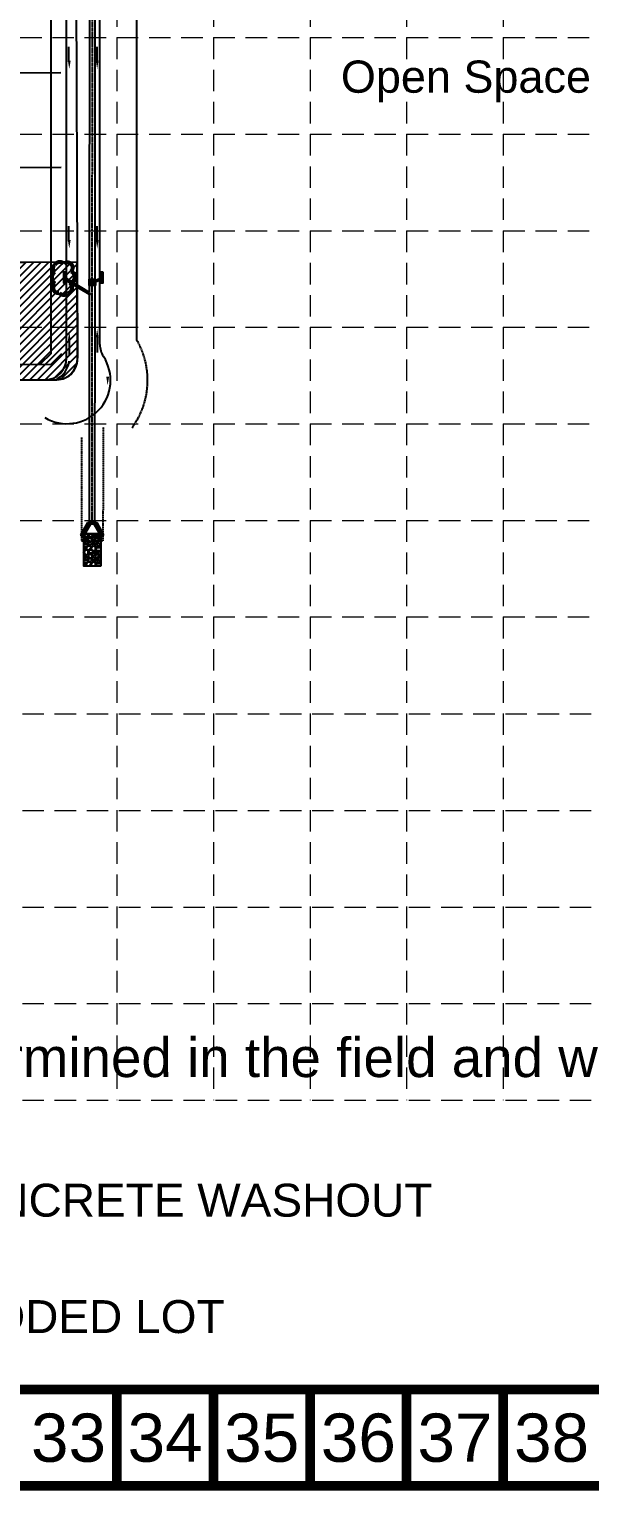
# Model space of a CAD drawing. Header units: inches. Extents: x 2468851 to 2474620, y 7110473 to 7114082.
# Drawn here: x 2471834 to 2472356, y 7110473 to 7111835 of the extents above; entities that cross this region are included whole.
import ezdxf
from ezdxf.enums import TextEntityAlignment as Align

# ---------------------------------------------------------------- set-up
doc = ezdxf.new("R2010")
doc.units = ezdxf.units.IN
doc.header["$MEASUREMENT"] = 0
for name, pattern in [('CENTER2', [1.125, 0.75, -0.125, 0.125, -0.125]), ('DASHED', [1.1, 0.9, -0.2]), ('HIDDEN', [0.375, 0.25, -0.125])]:
    doc.linetypes.add(name, pattern=pattern)
for name, color, linetype in [('BASE', 7, 'Continuous'), ('FLOW', 250, 'Continuous'), ('fut-bl', 157, 'DASHED'), ('fut-lotno', 157, 'Continuous'), ('FUTURE', 250, 'Continuous'), ('GRID', 254, 'HIDDEN'), ('inlets', 7, 'Continuous'), ('LEGEND', 7, 'Continuous'), ('PVMT', 250, 'Continuous'), ('SODDED LOT', 2, 'Continuous'), ('SROW', 250, 'Continuous'), ('STM', 1, 'Continuous'), ('stm-cl', 13, 'CENTER2'), ('stm-pipe', 5, 'Continuous')]:
    doc.layers.add(name, color=color, linetype=linetype)
doc.styles.get("Standard").update_dxf_attribs({"font": 'ARIAL.TTF'})
pattern_1 = [(45, (-0.00153, -6), (-0.176776695297, 0.176776695297), [])]
pattern_2 = [(89.9853, (2472569.501, 7110994.561), (-14.99615, 15.00385), [1.5, -2.25, 0.75, -2.25, 0.75, -7.5]), (89.9853, (2472568.003, 7111002.062), (-14.99615, 15.00385), [0.75, -14.25]), (89.9853, (2472567.252, 7110997.562), (-14.99615, 15.00385), [0.75, -1.5, 0.75, -12]), (89.9853, (2472566.504, 7111005.062), (-14.99615, 15.00385), [1.5, -13.5]), (89.9853, (2472565.755, 7111006.562), (-14.99615, 15.00385), [0.75, -14.25]), (89.9853, (2472564.253, 7111002.063), (-14.99615, 15.00385), [1.5, -13.5]), (89.9853, (2472563.501, 7110994.563), (-14.99615, 15.00385), [0.75, -1.5, 0.75, -3.75, 2.25, -6]), (89.9853, (2472562.004, 7111005.063), (-14.99615, 15.00385), [1.5, -13.5]), (89.9853, (2472561.252, 7110996.064), (-14.99615, 15.00385), [1.5, -0.75, 0.75, -6, 0.75, -5.25]), (89.9853, (2472560.502, 7110995.314), (-14.99615, 15.00385), [0.75, -14.25]), (89.9853, (2472559.753, 7111000.564), (-14.99615, 15.00385), [0.75, -0.75, 0.75, -12.75]), (89.9853, (2472559.002, 7110998.314), (-14.99615, 15.00385), [0.75, -14.25]), (89.9853, (2472558.255, 7111008.064), (-14.99615, 15.00385), [0.75, -14.25]), (89.9853, (2472557.503, 7111001.315), (-14.99615, 15.00385), [0.75, -6, 0.75, -7.5]), (89.9853, (2472556.753, 7111001.315), (-14.99615, 15.00385), [1.5, -13.5]), (89.9853, (2472556.004, 7111004.315), (-14.99615, 15.00385), [1.5, -13.5]), (89.9853, (2472555.252, 7110995.315), (-14.99615, 15.00385), [0.75, -9, 1.5, -3.75]), (179.9853, (2472562.751, 7110994.563), (-15.00385, -14.99615), [3, -3, 1.5, -7.5]), (179.9853, (2472562.752, 7110995.313), (-15.00385, -14.99615), [0.75, -5.25, 1.5, -7.5]), (179.9853, (2472566.502, 7110996.062), (-15.00385, -14.99615), [2.25, -12.75]), (179.9853, (2472566.502, 7110996.812), (-15.00385, -14.99615), [1.5, -13.5]), (179.9853, (2472568.752, 7110997.562), (-15.00385, -14.99615), [0.75, -9, 0.75, -0.75, 1.5, -2.25]), (179.9853, (2472568.753, 7110999.062), (-15.00385, -14.99615), [0.75, -5.25, 0.75, -8.25]), (179.9853, (2472562.753, 7110999.813), (-15.00385, -14.99615), [1.5, -2.25, 0.75, -0.75, 1.5, -8.25]), (179.9853, (2472565.753, 7111000.562), (-15.00385, -14.99615), [1.5, -8.25, 0.75, -4.5]), (179.9853, (2472568.753, 7111001.312), (-15.00385, -14.99615), [0.75, -0.75, 1.5, -12]), (179.9853, (2472559.004, 7111002.814), (-15.00385, -14.99615), [0.75, -14.25]), (179.9853, (2472559.004, 7111003.564), (-15.00385, -14.99615), [1.5, -1.5, 0.75, -0.75, 1.5, -9]), (179.9853, (2472565.754, 7111004.312), (-15.00385, -14.99615), [0.75, -0.75, 0.75, -1.5, 0.75, -10.5]), (179.9853, (2472560.505, 7111006.564), (-15.00385, -14.99615), [3, -12]), (179.9853, (2472562.005, 7111007.313), (-15.00385, -14.99615), [3, -2.25, 1.5, -8.25]), (179.9853, (2472568.005, 7111008.062), (-15.00385, -14.99615), [0.75, -2.25, 1.5, -10.5]), (179.9853, (2472566.505, 7111008.812), (-15.00385, -14.99615), [2.25, -12.75]), (134.9853, (2472569.503, 7111000.561), (-15, 0.00385), [1.06065, -20.15255]), (134.9853, (2472568.755, 7111008.812), (-15, 0.00385), [1.06065, -18.03125, 1.06065, -1.06065]), (134.9853, (2472568.003, 7110999.062), (-15, 0.00385), [1.06065, -8.4852, 1.06065, -10.6067]), (134.9853, (2472568.004, 7111002.812), (-15, 0.00385), [1.06065, -16.9706, 1.06065, -2.1213]), (134.9853, (2472568.004, 7111003.562), (-15, 0.00385), [2.1213, -8.4852, 2.1213, -8.4854]), (134.9853, (2472566.503, 7110999.812), (-15, 0.00385), [1.0605, -9.546, 1.0605, -1.0605, 1.0605, -7.4252]), (134.9853, (2472565.755, 7111007.312), (-15, 0.00385), [1.06065, -1.06065, 1.06065, -18.03125]), (134.9853, (2472565.002, 7110996.813), (-15, 0.00385), [1.06065, -12.7278, 1.06065, -6.3641]), (134.9853, (2472563.505, 7111008.813), (-15, 0.00385), [1.0605, -1.0605, 1.0605, -4.2426, 1.0605, -12.7286]), (134.9853, (2472561.253, 7110999.814), (-15, 0.00385), [1.06065, -20.15255]), (134.9853, (2472560.502, 7110996.064), (-15, 0.00385), [2.12131, -19.0919]), (134.9853, (2472559.001, 7110994.564), (-15, 0.00385), [1.06065, -1.06065, 1.06065, -18.03125]), (134.9853, (2472556.754, 7111002.815), (-15, 0.00385), [1.06065, -20.15255]), (134.9853, (2472555.255, 7111007.315), (-15, 0.00385), [1.06065, -20.15255]), (224.9853, (2472568.003, 7111001.312), (-15, 0.00385), [1.06065, -20.15255]), (224.9853, (2472568.003, 7111002.062), (-15, 0.00385), [1.06065, -20.15255]), (224.9853, (2472567.252, 7110997.562), (-15, 0.00385), [1.06065, -4.2426, 2.1213, -13.78865]), (224.9853, (2472567.251, 7110994.562), (-15, 0.00385), [1.06065, -20.15255]), (224.9853, (2472565.004, 7111004.313), (-15, 0.00385), [1.06065, -8.48528, 1.06065, -10.60662]), (224.9853, (2472565.004, 7111005.063), (-15, 0.00385), [1.0605, -6.3645, 1.0605, -6.363, 1.0605, -5.3042]), (224.9853, (2472564.252, 7110996.063), (-15, 0.00385), [1.06065, -20.15255]), (224.9853, (2472563.505, 7111008.063), (-15, 0.00385), [2.121, -5.30325, 1.0605, -1.0605, 1.0605, -10.60745]), (224.9853, (2472561.252, 7110998.314), (-15, 0.00385), [1.06065, -20.15255]), (224.9853, (2472561.254, 7111004.314), (-15, 0.00385), [2.12132, -19.0919]), (224.9853, (2472561.254, 7111005.064), (-15, 0.00385), [1.06065, -20.15255]), (224.9853, (2472559.753, 7111000.564), (-15, 0.00385), [1.06065, -20.15255]), (224.9853, (2472557.502, 7110996.065), (-15, 0.00385), [1.06065, -20.15255]), (224.9853, (2472557.505, 7111008.065), (-15, 0.00385), [1.06065, -20.15255]), (116.5503, (2472569.502, 7110996.0615), (0.003854, 15), [1.677, -31.86402]), (116.5503, (2472568.0015, 7110994.562), (0.003854, 15), [1.677, -31.86402]), (116.5503, (2472567.2515, 7110994.562), (0.003854, 15), [1.677, -31.86402]), (116.5503, (2472567.2524, 7110998.312), (0.003854, 15), [1.677, -31.86402]), (116.5503, (2472564.252, 7110997.563), (0.003854, 15), [1.677, -31.86402]), (116.5503, (2472563.502, 7110997.563), (0.003854, 15), [1.677, -31.86402]), (116.5503, (2472560.503, 7111000.564), (0.003854, 15), [1.677, -31.86402]), (116.5503, (2472559.753, 7111001.314), (0.003854, 15), [1.677, -31.86402]), (116.5503, (2472558.2517, 7110995.3143), (0.003854, 15), [1.677, -31.86402]), (116.5503, (2472558.253, 7110999.8143), (0.003854, 15), [1.677, -31.86402]), (153.4202, (2472569.505, 7111007.3115), (-15, 0.003854), [1.677, -31.86402]), (153.4202, (2472567.254, 7111003.562), (-15, 0.003854), [1.677, -31.86402]), (153.4202, (2472565.753, 7111001.3124), (-15, 0.003854), [1.677, -31.86402]), (153.4202, (2472563.504, 7111003.563), (-15, 0.003854), [1.677, -31.86402]), (153.4202, (2472563.504, 7111004.313), (-15, 0.003854), [1.677, -31.86402]), (153.4202, (2472561.2526, 7110999.0636), (-15, 0.003854), [1.677, -31.86402]), (153.4202, (2472560.502, 7110997.564), (-15, 0.003854), [1.677, -31.86402]), (153.4202, (2472557.504, 7111003.5645), (-15, 0.003854), [1.677, -31.86402]), (153.4202, (2472556.002, 7110997.565), (-15, 0.003854), [1.677, -31.86402]), (206.5503, (2472560.5017, 7110995.314), (-15, 0.003854), [1.677, -31.86402]), (206.5503, (2472560.504, 7111004.314), (-15, 0.003854), [1.677, -31.86402]), (206.5503, (2472559.7515, 7110994.564), (-15, 0.003854), [1.677, -31.86402]), (206.5503, (2472557.5045, 7111006.5645), (-15, 0.003854), [1.677, -31.86402]), (206.5503, (2472556.752, 7110996.815), (-15, 0.003854), [1.677, -31.86402]), (206.5503, (2472556.003, 7110999.815), (-15, 0.003854), [1.677, -31.86402]), (243.4202, (2472569.503, 7111000.5615), (-0.003854, -15), [1.677, -31.86402]), (243.4202, (2472568.002, 7110997.562), (-0.003854, -15), [1.677, -31.86402]), (243.4202, (2472567.255, 7111008.062), (-0.003854, -15), [1.677, -31.86402]), (243.4202, (2472565.7545, 7111006.5624), (-0.003854, -15), [1.677, -31.86402]), (243.4202, (2472564.253, 7111000.563), (-0.003854, -15), [1.677, -31.86402]), (243.4202, (2472563.502, 7110996.813), (-0.003854, -15), [1.677, -31.86402]), (243.4202, (2472563.503, 7111001.313), (-0.003854, -15), [1.677, -31.86402]), (243.4202, (2472562.0026, 7110999.0634), (-0.003854, -15), [1.677, -31.86402]), (243.4202, (2472558.2526, 7110999.0643), (-0.003854, -15), [1.677, -31.86402]), (243.4202, (2472555.2515, 7110994.565), (-0.003854, -15), [1.677, -31.86402]), (243.4202, (2472555.254, 7111003.565), (-0.003854, -15), [1.677, -31.86402]), (243.4202, (2472555.254, 7111005.065), (-0.003854, -15), [1.677, -31.86402])]

# ---------------------------------------------------------------- blocks, each defined once
blk = doc.blocks.new('1DB')
at = {"layer": 'FLOW'}
for p, q in [((6.2, 13), (20.1, 13)), ((6.2, -13.5), (20.1, -13.5))]:
    blk.add_line(p, q, dxfattribs=at)
for points in [[(7.3, 11.7), (7.3, 14.3), (-0.6, 13)], [(7.3, -14.3), (7.3, -11.7), (-0.6, -13)]]:
    blk.add_solid(points, dxfattribs=at)
blk = doc.blocks.new('*X6')
at = {"color": 0}
for p, q in [((10, 0.1), (10.9, 1)), ((10, 0.24), (10.76, 1)), ((10, 0.38), (10.62, 1)), ((10, 0.52), (10.48, 1)), ((10, 0.67), (10.33, 1)), ((10, 0.81), (10.19, 1)), ((10, 0.95), (10.05, 1)), ((10.89, 0), (10, 0.89)), ((10.75, 0), (10, 0.75)), ((10.61, 0), (10, 0.61)), ((10.47, 0), (10, 0.47)), ((10.32, 0), (10, 0.32)), ((10.18, 0), (10, 0.18)), ((10.04, 0), (10, 0.04)), ((11, 0.03), (10.03, 1)), ((10.04, 0), (11, 0.96)), ((11, 0.17), (10.17, 1)), ((10.18, 0), (11, 0.82)), ((11, 0.31), (10.31, 1)), ((10.32, 0), (11, 0.68)), ((11, 0.46), (10.46, 1)), ((10.47, 0), (11, 0.53)), ((11, 0.6), (10.6, 1)), ((10.61, 0), (11, 0.39)), ((11, 0.74), (10.74, 1)), ((10.75, 0), (11, 0.25)), ((11, 0.88), (10.88, 1)), ((10.89, 0), (11, 0.11))]:
    blk.add_line(p, q, dxfattribs=at)
blk = doc.blocks.new('pt12')
for p, q in [((-0.5, -0.5), (-0.5, 0.5)), ((-0.5, 0.5), (0.5, 0.5)), ((0.5, 0.5), (0.5, -0.5)), ((0.5, -0.5), (-0.5, -0.5))]:
    blk.add_line(p, q)
blk.add_point((0, 0))
blk.add_blockref('*X6', (-10.5, -0.5))

msp = doc.modelspace()

# ---------------------------------------------------------------- hatches: boundary and pattern name
at = {"layer": 'inlets', "ltscale": 0.5}
h = msp.add_hatch(dxfattribs=at)
h.set_pattern_fill('ANSI31', color=5, scale=2, style=0)
h.set_pattern_definition(pattern_1)
h.paths.add_polyline_path([(2471868.4, 7111608.5), (2471865.4, 7111608.5), (2471865.4, 7111598.5), (2471868.4, 7111598.5)])
h = msp.add_hatch(dxfattribs=at)
h.set_pattern_fill('ANSI31', color=5, scale=2, style=0)
h.set_pattern_definition(pattern_1)
h.paths.add_polyline_path([(2471902.4, 7111608.5), (2471899.4, 7111608.5), (2471899.4, 7111598.5), (2471902.4, 7111598.5)])
at = {"layer": 'SODDED LOT', "linetype": 'Continuous'}
h = msp.add_hatch(dxfattribs=at)
h.set_pattern_fill('ANSI31', color=256, scale=40, style=0)
h.paths.add_polyline_path([(2472093.3, 7112787.7), (2472221.6, 7112787.6), (2472221.1, 7112667.4), (2472093.2, 7112666.7), (2472093.2, 7112679.1), (2472093.2, 7112787.7)])
h.paths.add_polyline_path([(2471960.5, 7112505.4), (2471959.7, 7112628.2), (2472033.7, 7112628.2), (2472034.4, 7112505.2), (2471960.5, 7112505.3)])
h.paths.add_polyline_path([(2472943.9, 7112483.2), (2472828.6, 7112440.6), (2472835.7, 7112422.6), (2472839.7, 7112413.5), (2472848, 7112395.6), (2472853, 7112385.9), (2472858.5, 7112375.6), (2472870.5, 7112355.8), (2472902, 7112375.7), (2472974.1, 7112421.8), (2472963.7, 7112439.4), (2472954.7, 7112457.2), (2472946.7, 7112476.1), (2472944.1, 7112483.1)])
h.paths.add_polyline_path([(2473207.1, 7112415.6), (2473209.5, 7112419.3), (2473291.2, 7112550.2), (2473277.1, 7112559.7), (2473268.7, 7112565.8), (2473246, 7112583.4), (2473233.4, 7112592.2), (2473227.8, 7112595.8), (2473221.5, 7112599.4), (2473212.3, 7112604.8), (2473198.4, 7112611.8), (2473179.6, 7112620.1), (2473161, 7112626.5), (2473143.6, 7112631.4), (2473124.7, 7112635.3), (2473119.2, 7112635.2), (2473114.5, 7112633.7), (2473110.4, 7112630.8), (2473107.9, 7112626.3), (2473106.6, 7112621.6), (2473105.4, 7112606.6), (2473105.5, 7112593.2), (2473106.9, 7112578.9), (2473109.8, 7112566), (2473113.8, 7112552.9), (2473118.8, 7112540.9), (2473119.6, 7112539.3), (2473125.5, 7112528.4), (2473132.5, 7112517.6), (2473154.5, 7112487.4), (2473189.1, 7112440.1), (2473207, 7112415.6)])
h.paths.add_polyline_path([(2472149.9, 7113580.6), (2472139.1, 7113587.3), (2472148.3, 7113599.5), (2472130, 7113617.4), (2472301, 7113620.9), (2472421, 7113670.5), (2472435.9, 7113657.7), (2472418.5, 7113656.7), (2472386.3, 7113644.4), (2472349.6, 7113630.6), (2472301, 7113613.8), (2472253.5, 7113608.2), (2472206, 7113607.7), (2472182, 7113606.7), (2472168.8, 7113602.6), (2472156, 7113590.3)])
h.paths.add_polyline_path([(2472770.9, 7113693.3), (2472783.8, 7113696.4), (2473029.2, 7113695.4), (2473046.2, 7113689.7), (2473045.7, 7113705.7), (2472771.5, 7113707.2)])
h.paths.add_polyline_path([(2473645.4, 7113690.7), (2473645, 7113704.6), (2473380.1, 7113706.2), (2473375.6, 7113692.3), (2473381.7, 7113694.8), (2473634.3, 7113693.9)])
h.paths.add_polyline_path([(2473661.8, 7113026.9), (2473687.5, 7113025.6), (2473728.5, 7113019.3), (2473771.1, 7113012.6), (2473800.8, 7113000.6), (2473816.1, 7112992), (2473817.6, 7112992.3), (2473826.6, 7112959), (2473778.3, 7112869.4), (2473754.2, 7112818.3), (2473704.9, 7112707.3), (2473675.9, 7112628.5), (2473649.4, 7112551.6), (2473609.4, 7112401.1), (2473622, 7112397.2), (2473660.2, 7112541.4), (2473687, 7112623.6), (2473721, 7112714), (2473756.5, 7112795.8), (2473776.2, 7112842.1), (2473803.7, 7112892.8), (2473821.3, 7112931.8), (2473838.2, 7112953.9), (2473843.8, 7112970.4), (2473841.6, 7112985), (2473834.4, 7112995.8), (2473821.8, 7113003.5), (2473803.5, 7113011.6), (2473780.8, 7113020.1), (2473754.2, 7113027.8), (2473717.9, 7113032.7), (2473683.7, 7113037.8), (2473675.2, 7113037.5), (2473668.5, 7113034.7), (2473663, 7113029)])
h.paths.add_polyline_path([(2473971.5, 7113199.8), (2473953.3, 7113211.9), (2473941.2, 7113192.1), (2473861.1, 7113065.6), (2473810.5, 7113087.5), (2473761.2, 7113101.5), (2473721, 7113107), (2473697.2, 7113110.4), (2473674.1, 7113113.7), (2473679.5, 7113105.3), (2473686.7, 7113099.9), (2473703.5, 7113097.6), (2473742.5, 7113092.2), (2473787.4, 7113083.2), (2473826.4, 7113070), (2473851, 7113058.6), (2473862.4, 7113053.2), (2473874.4, 7113053.5), (2473885.8, 7113058.3), (2473896, 7113069.7), (2473937.9, 7113137.7), (2473969.9, 7113198.6)])
h.paths.add_polyline_path([(2474189.4, 7113705.6), (2474212.7, 7113695.3), (2474173.1, 7113585.5), (2474125.5, 7113471.6), (2474078.4, 7113374), (2473995.2, 7113231.4), (2473980.7, 7113211.8), (2473961.7, 7113224.1), (2474019.2, 7113316.2), (2474060, 7113393.3), (2474123.1, 7113525), (2474155.5, 7113608.2)])
h.paths.add_polyline_path([(2472613.3, 7113048.1), (2472742.6, 7113047.9), (2472742.9, 7112984.1), (2472740.2, 7112975), (2472732.2, 7112966.8), (2472722.7, 7112964.6), (2472628.3, 7112964.8), (2472620.3, 7112967.7), (2472615.7, 7112974.1), (2472614.1, 7112982.3), (2472613.3, 7112995.2)])
h.paths.add_polyline_path([(2472069.9, 7112331.6), (2472070.3, 7112318.1), (2472070.6, 7112197.1), (2471996.7, 7112197.2), (2471995.8, 7112331.7), (2472070.2, 7112331.6)])
h.paths.add_polyline_path([(2472440.2, 7112197.1), (2472440.4, 7112331.7), (2472514.3, 7112331.7), (2472514.1, 7112311.4), (2472514.1, 7112197.1), (2472440.4, 7112197.1)])
h.paths.add_polyline_path([(2471733.8, 7111882.3), (2471733.8, 7111970.4), (2471868.6, 7111970.9), (2471868.3, 7111882.5), (2471840.6, 7111882.4), (2471733.9, 7111882)])
edge = h.paths.add_edge_path()
edge.add_line((2471343.5, 7111971), (2471344.1, 7111826.6))
edge.add_line((2471344.1, 7111826.6), (2471538.5, 7111827.3))
edge.add_arc((2471538.4, 7111847.3), 20, 270.2036, 360.1993)
edge.add_line((2471558.4, 7111847.3), (2471558.4, 7111971.6))
edge.add_line((2471558.4, 7111971.6), (2471343.5, 7111970.9))
edge.add_line((2471343.5, 7111970.9), (2471343.5, 7111971))
h.paths.add_polyline_path([(2471436.5, 7111651.3), (2471435.9, 7111795.9), (2471345.6, 7111795.6), (2471346, 7111779), (2471346.3, 7111651.2), (2471436.4, 7111651.4)])
edge = h.paths.add_edge_path()
edge.add_line((2470893.9, 7111969.8), (2470893.5, 7112114))
edge.add_line((2470893.5, 7112114), (2470801.6, 7112113.7))
edge.add_arc((2470801.7, 7112093.7), 20, 90.1777, 179.3767)
edge.add_line((2470781.7, 7112094), (2470781.6, 7112090.9))
edge.add_line((2470781.6, 7112090.9), (2470782.1, 7111968.8))
edge.add_line((2470782.1, 7111968.8), (2470894, 7111969.6))
edge.add_line((2470894, 7111969.6), (2470893.9, 7111969.8))
h.paths.add_polyline_path([(2470750.3, 7112143.4), (2470731.6, 7112143.5), (2470623.9, 7112143.1), (2470623.3, 7112319.6), (2470749.9, 7112320.1), (2470750.4, 7112143.4)])
h.paths.add_polyline_path([(2470605.1, 7111911.5), (2470605.1, 7111834.6), (2470462.4, 7111834.1), (2470462.1, 7111911), (2470480.8, 7111911.1), (2470605.1, 7111911.5)])
at = {"layer": 'SODDED LOT'}
h = msp.add_hatch(dxfattribs=at)
h.set_pattern_fill('ANSI31', color=256, scale=40, style=0)
edge = h.paths.add_edge_path()
edge.add_line((2471878.1, 7111617.8), (2471733.9, 7111617))
edge.add_line((2471733.9, 7111617), (2471734.2, 7111508.1))
edge.add_line((2471734.2, 7111508.1), (2471859.3, 7111508.3))
edge.add_arc((2471859.3, 7111527.8), 19.4, 270.1281, 365.8334)
edge.add_line((2471878.6, 7111529.8), (2471878.4, 7111615.8))
edge.add_line((2471878.4, 7111615.8), (2471878.1, 7111617.8))
h.paths.add_polyline_path([(2471515.9, 7111475.9), (2471516.1, 7111331.7), (2471426.7, 7111331.7), (2471425.6, 7111475.6)])
h.paths.add_polyline_path([(2471163.9, 7111825.5), (2471163.1, 7111970.3), (2471074.8, 7111968.3), (2471074.4, 7111826.4)])
h.paths.add_polyline_path([(2470983.7, 7111825.1), (2470983.2, 7111969.9), (2470894.2, 7111969), (2470894.6, 7111825.6)])
h.paths.add_polyline_path([(2470462.5, 7111834), (2470614.2, 7111834.6), (2470616.2, 7111789.7), (2470750.7, 7111790.7), (2470751, 7111702.4), (2470616.8, 7111702.4), (2470615.8, 7111759), (2470605.8, 7111757.4), (2470463.5, 7111758.7)])
h.paths.add_polyline_path([(2470113.1, 7111496), (2470073, 7111368.3), (2470108.6, 7111357.8), (2470153.2, 7111347.7), (2470207.8, 7111335.4), (2470236.9, 7111331.2), (2470298.1, 7111325), (2470314.5, 7111323.9), (2470322.8, 7111457.6), (2470251.1, 7111464.5), (2470181.8, 7111477.8)])
h.paths.add_polyline_path([(2469651.5, 7111700.9), (2469516.6, 7111699.3), (2469517.5, 7111609.5), (2469562.5, 7111591.3), (2469580, 7111585.3), (2469605.8, 7111578.2), (2469620.6, 7111574.8), (2469632.5, 7111573.4), (2469636.9, 7111573.9), (2469641.5, 7111575.4), (2469645.4, 7111578.1), (2469648.4, 7111581.6), (2469651.1, 7111586.7), (2469652.4, 7111591.7), (2469652.2, 7111601.1)])
edge = h.paths.add_edge_path()
edge.add_line((2470431.9, 7111667), (2470417.4, 7111666.9))
edge.add_line((2470417.4, 7111666.9), (2470297.6, 7111666.5))
edge.add_line((2470297.6, 7111666.5), (2470297.9, 7111491.2))
edge.add_line((2470297.9, 7111491.2), (2470338, 7111488.4))
edge.add_line((2470338, 7111488.4), (2470383.5, 7111487.7))
edge.add_line((2470383.5, 7111487.7), (2470414.2, 7111488.8))
edge.add_arc((2470413.5, 7111507.9), 19.1, 272.1037, 359.9465)
edge.add_line((2470432.5, 7111507.9), (2470431.9, 7111665.8))
edge.add_line((2470431.9, 7111665.8), (2470431.9, 7111667))
h.paths.add_polyline_path([(2470001.1, 7111707.2), (2470149.5, 7111666.2), (2470148.8, 7111841.6), (2470001.3, 7111840.9)])
edge = h.paths.add_edge_path()
edge.add_line((2469778.4, 7111705.6), (2469682.4, 7111705.5))
edge.add_line((2469682.4, 7111705.5), (2469683.6, 7111588.7))
edge.add_arc((2469701.8, 7111588.9), 18.1, 180.6134, 277.0441)
edge.add_line((2469704, 7111570.9), (2469779.7, 7111571.4))
edge.add_line((2469779.7, 7111571.4), (2469779.6, 7111586.3))
edge.add_line((2469779.6, 7111586.3), (2469778.4, 7111705.6))
h.paths.add_polyline_path([(2470015.7, 7112006.2), (2470016, 7111872), (2470095.3, 7111872.7), (2470094.6, 7112006.9), (2470099.3, 7112006.9), (2470098.9, 7112141.1), (2470021.4, 7112140.9), (2470020.7, 7112007.2)])
h.paths.add_polyline_path([(2469776.6, 7112005.6), (2469856, 7112005.8), (2469856.5, 7111871.8), (2469777.1, 7111871.3), (2469777.1, 7111886)])
edge = h.paths.add_edge_path()
edge.add_line((2469786.5, 7112005.9), (2469785.7, 7112140))
edge.add_line((2469785.7, 7112140), (2469713.3, 7112139.9))
edge.add_arc((2469713.4, 7112119.6), 20.3, 90.093, 165.6857)
edge.add_arc((2470143.7, 7112009.8), 464.4, 165.6857, 180.536)
edge.add_line((2469679.3, 7112005.5), (2469786, 7112005.9))
edge.add_line((2469786, 7112005.9), (2469786.5, 7112005.9))
h.paths.add_polyline_path([(2469649.6, 7111848.8), (2469635.2, 7111848.8), (2469515.4, 7111847.4), (2469515.6, 7111823.3), (2469381.3, 7111821.8), (2469381.9, 7111748.2), (2469396.3, 7111748.2), (2469516.3, 7111749.4), (2469516.1, 7111773.6), (2469650.4, 7111775)])
h.paths.add_polyline_path([(2469651.2, 7112064.5), (2469634.6, 7112066.2), (2469517.7, 7112080.5), (2469516.6, 7112069.1), (2469514.7, 7112044.7), (2469514.3, 7111995.8), (2469514.8, 7111921.6), (2469649, 7111922.9), (2469648, 7111997.2), (2469648.4, 7112022.1), (2469649.2, 7112040.8)])
h.paths.add_polyline_path([(2469348.4, 7111996.1), (2469333.8, 7111995.9), (2469212, 7111994.7), (2469213.4, 7111846.9), (2469349.7, 7111848.1)])
edge = h.paths.add_edge_path()
edge.add_line((2469730.7, 7112440), (2469731.2, 7112305.6))
edge.add_line((2469731.2, 7112305.6), (2469808.2, 7112305.5))
edge.add_line((2469808.2, 7112305.5), (2470037.4, 7112306.6))
edge.add_line((2470037.4, 7112306.6), (2470037.8, 7112172.3))
edge.add_line((2470037.8, 7112172.3), (2469741.3, 7112171.2))
edge.add_arc((2469741.2, 7112203.4), 32.2, 246.0227, 270.2078, ccw=False)
edge.add_arc((2469697.3, 7112140), 45.9, 47.7551, 171.3864)
edge.add_line((2469651.9, 7112146.9), (2469532.8, 7112163.9))
edge.add_line((2469532.8, 7112163.9), (2469542.2, 7112198.5))
edge.add_line((2469542.2, 7112198.5), (2469562.2, 7112256))
edge.add_line((2469562.2, 7112256), (2469579.9, 7112304.7))
edge.add_line((2469579.9, 7112304.7), (2469573.9, 7112305.1))
edge.add_line((2469573.9, 7112305.1), (2469573.4, 7112439.5))
edge.add_line((2469573.4, 7112439.5), (2469730.7, 7112440))
h.paths.add_polyline_path([(2470018.7, 7112606.6), (2470019.1, 7112472.3), (2470094.7, 7112472.8), (2470094.3, 7112487), (2470094.1, 7112606.8)])
h.paths.add_polyline_path([(2469792.4, 7112605.8), (2469792.7, 7112471.2), (2469716.7, 7112471.3), (2469716.7, 7112486.2), (2469716.5, 7112605.8)])
h.paths.add_polyline_path([(2470020.1, 7112140.9), (2470020.5, 7112006.7), (2469864, 7112006.2), (2469863.4, 7112140.4)])
h.paths.add_polyline_path([(2471074.5, 7112290.2), (2471164.6, 7112290.5), (2471164, 7112435), (2471074.1, 7112434.7)])
edge = h.paths.add_edge_path()
edge.add_line((2471343.8, 7111971.4), (2471344.7, 7112114.9))
edge.add_line((2471344.7, 7112114.9), (2471539.9, 7112116.2))
edge.add_arc((2471540, 7112097.8), 18.4, 0.6652, 90.3626, ccw=False)
edge.add_line((2471558.3, 7112098), (2471558.4, 7111971.6))
edge.add_line((2471558.4, 7111971.6), (2471343.8, 7111971.4))
h.paths.add_polyline_path([(2471734, 7111796.9), (2471589.9, 7111797.2), (2471589.6, 7111707.8), (2471734, 7111707.3)])
h.paths.add_polyline_path([(2471256.5, 7111650.5), (2471346.6, 7111651.4), (2471345.6, 7111795.6), (2471256.1, 7111794.9)])
h.paths.add_polyline_path([(2470896.1, 7111649.7), (2470986.2, 7111650.2), (2470985.8, 7111794.1), (2470895.5, 7111793.8)])
h.paths.add_polyline_path([(2471075.9, 7111650), (2471166.4, 7111650.4), (2471166, 7111506.4), (2471076.3, 7111505.2)])
edge = h.paths.add_edge_path()
edge.add_line((2470616.6, 7111503.8), (2470614.6, 7111613.5))
edge.add_line((2470614.6, 7111613.5), (2470752, 7111614.5))
edge.add_line((2470752, 7111614.5), (2470752.5, 7111524.2))
edge.add_arc((2470733, 7111524.1), 19.5, -88.4919, 0.3567, ccw=False)
edge.add_line((2470733.5, 7111504.6), (2470623.7, 7111504.2))
edge.add_line((2470623.7, 7111504.2), (2470616.6, 7111503.8))
h.paths.add_polyline_path([(2470463.6, 7111603.2), (2470613, 7111603.4), (2470612.9, 7111756.9), (2470462.9, 7111757.4)])
h.paths.add_polyline_path([(2469852.6, 7111706.2), (2469854.1, 7111571.6), (2469927.9, 7111571.6), (2469926.6, 7111706)])
edge = h.paths.add_edge_path()
edge.add_line((2470297.3, 7111740.5), (2470297.3, 7111842))
edge.add_line((2470297.3, 7111842), (2470411.9, 7111842.4))
edge.add_arc((2470411.9, 7111823), 19.4, 2.0481, 90.236, ccw=False)
edge.add_line((2470431.4, 7111823.7), (2470431.8, 7111741))
edge.add_line((2470431.8, 7111741), (2470297.3, 7111740.5))
h.paths.add_polyline_path([(2470148.9, 7111841.3), (2470149.5, 7111666.1), (2470297.5, 7111666.6), (2470296.9, 7111841.9)])
h.paths.add_polyline_path([(2470001.1, 7111840.8), (2469926.2, 7111840.4), (2469926.8, 7111706.4), (2470001.5, 7111706.6)])
h.paths.add_polyline_path([(2469683.7, 7111706.2), (2469852.2, 7111706.2), (2469851.4, 7111840.1), (2469708.6, 7111840.1), (2469694.2, 7111838.7), (2469687, 7111833.8), (2469682.2, 7111824.5), (2469681.4, 7111811.1), (2469682.4, 7111706.1)])
h.paths.add_polyline_path([(2469381, 7112045.7), (2469514.3, 7112044.5), (2469517.5, 7112080.6), (2469651.2, 7112064.4), (2469658.5, 7112108.2), (2469658.5, 7112116.8), (2469656.5, 7112120), (2469653.2, 7112126.9), (2469652.8, 7112135.1), (2469650.4, 7112142.4), (2469650.4, 7112146.4), (2469533, 7112162.7), (2469523.6, 7112122.5), (2469389.5, 7112138.3), (2469384.7, 7112102.6), (2469381.4, 7112070.9)])
h.paths.add_polyline_path([(2470183.6, 7112307.1), (2470258.3, 7112308.1), (2470258, 7112441), (2470183, 7112441)])
h.paths.add_polyline_path([(2470033.7, 7112306.6), (2470108.6, 7112307.6), (2470107.6, 7112441.3), (2470033, 7112441)])
h.paths.add_polyline_path([(2469731.5, 7112305.7), (2469808.5, 7112305.9), (2469807.9, 7112440.4), (2469731.1, 7112440.1)])
h.paths.add_polyline_path([(2469437.2, 7112304.7), (2469573.7, 7112305.3), (2469572.9, 7112439.8), (2469497.1, 7112438.9), (2469488.7, 7112437.5), (2469481.6, 7112432.7), (2469477.4, 7112427), (2469474.2, 7112416)])
h.paths.add_polyline_path([(2470320.4, 7112607.5), (2470321.1, 7112473.2), (2470245.5, 7112472.9), (2470245.1, 7112607)])
h.paths.add_polyline_path([(2470177.8, 7112007.3), (2470416.4, 7112007.9), (2470430.9, 7112007.8), (2470430.5, 7112122.8), (2470430.5, 7112123.9), (2470430.3, 7112125.5), (2470430, 7112126.7), (2470429.9, 7112127.2), (2470429.6, 7112128.2), (2470429.5, 7112128.7), (2470429, 7112130.2), (2470428.3, 7112131.6), (2470427.4, 7112133), (2470426.6, 7112134.3), (2470425.6, 7112135.6), (2470424.5, 7112136.7), (2470423.4, 7112137.7), (2470422, 7112138.8), (2470420.8, 7112139.5), (2470419.2, 7112140.4), (2470417.8, 7112141), (2470416.4, 7112141.5), (2470415.1, 7112141.9), (2470413.1, 7112142.2), (2470411.7, 7112142.4), (2470177.2, 7112141.4)])
h.paths.add_polyline_path([(2470605.1, 7112373.6), (2470460.6, 7112373.3), (2470460.5, 7112450.6), (2470529.8, 7112450.1), (2470605, 7112450.5)])
at = {"layer": 'STM', "ltscale": 0.5}
h = msp.add_hatch(dxfattribs=at)
h.set_pattern_fill('AGGREGAT', scale=15, angle=89.9853, style=0)
h.set_pattern_definition(pattern_2)
h.paths.add_polyline_path([(2471900.5, 7111334.8), (2471900.5, 7111364.8), (2471884.2, 7111364.8), (2471884.1, 7111334.8)])
h = msp.add_hatch(dxfattribs=at)
h.set_pattern_fill('AGGREGAT', scale=15, angle=89.9853, style=0)
h.set_pattern_definition(pattern_2)
h.paths.add_polyline_path([(2471900.5, 7111334.8), (2471900.5, 7111364.8), (2471884.2, 7111364.8), (2471884.1, 7111334.8)])
at = {"layer": 'stm-pipe'}
h = msp.add_hatch(dxfattribs=at)
h.set_pattern_fill('ANSI31', color=5, style=0)
h.set_pattern_definition([(45, (0.00917, 36), (-0.0883883476483, 0.0883883476483), [])])
h.paths.add_polyline_path([(2471889.1, 7111374.1), (2471882.7, 7111363.1), (2471883.3, 7111362.7), (2471889.8, 7111374.1), (2471894.8, 7111374.1), (2471901.4, 7111362.7), (2471901.9, 7111363.1), (2471895.6, 7111374.1), (2471895.6, 7111375.1), (2471889.1, 7111375.1)])

# ---------------------------------------------------------------- linework, layer by layer
at = {"layer": 'BASE', "const_width": 9}
for points in [[(2468855.2, 7110477.2), (2474615.2, 7110477.2), (2474615.2, 7114077.2), (2468855.2, 7114077.2)], [(2468945.2, 7110567.2), (2474525.2, 7110567.2), (2474525.2, 7113987.2), (2468945.2, 7113987.2)]]:
    msp.add_lwpolyline(points, close=True, dxfattribs=at)
for points in [[(2471915.2, 7110477.2), (2471915.2, 7110567.2)], [(2472005.2, 7110477.2), (2472005.2, 7110567.2)], [(2472095.2, 7110477.2), (2472095.2, 7110567.2)], [(2472185.2, 7110477.2), (2472185.2, 7110567.2)], [(2472275.2, 7110477.2), (2472275.2, 7110567.2)]]:
    msp.add_lwpolyline(points, dxfattribs=at)
at = {"layer": 'FLOW'}
for p, q in [((2471896.9, 7111547.7), (2471896.9, 7111533.8)), ((2471870.9, 7111545), (2471870.9, 7111531.2))]:
    msp.add_line(p, q, dxfattribs=at)
msp.add_lwpolyline([(2471906.6, 7111503.1, 0, 2.66, 0), (2471906.7, 7111511.1, 0, 0, 0.106943), (2471902, 7111526.4, 0, 0, -1.146879)], format="xyseb", dxfattribs=at)
msp.add_arc((2471848.4, 7111528.2), 22.5, 309.0144, 353.4906, dxfattribs=at)
for points in [[(2471869.6, 7111545), (2471872.2, 7111545), (2471870.9, 7111552.9)], [(2471895.6, 7111547.7), (2471898.2, 7111547.7), (2471896.9, 7111555.6)], [(2471863.2, 7111509.6), (2471861.9, 7111511.9), (2471855.7, 7111507)]]:
    msp.add_solid(points, dxfattribs=at)
at = {"layer": 'fut-bl'}
msp.add_line((2471933.9, 7111545.2), (2471934, 7111982.2), dxfattribs=at)
msp.add_arc((2471868.9, 7111507.8), 75, 323.8653, 29.9118, dxfattribs=at)
at = {"layer": 'FUTURE'}
for p, q in [((2471875.5, 7112396.1), (2471878.5, 7111528.4)), ((2471863.1, 7111794.3), (2471734, 7111793.9)), ((2471863.4, 7111706.1), (2471733.9, 7111705.6)), ((2471863.7, 7111617.8), (2471733.7, 7111617.4)), ((2471734, 7111522.4), (2471854, 7111522.8)), ((2471854, 7111522.8), (2471863.9, 7111532.8)), ((2471734, 7111507.9), (2471858.5, 7111508.3))]:
    msp.add_line(p, q, dxfattribs=at)
msp.add_arc((2471858.5, 7111528.3), 20, 270.1954, 0.1954, dxfattribs=at)
at = {"layer": 'GRID', "color": 252, "linetype": 'HIDDEN', "lineweight": 0, "ltscale": 80}
for p, q in [((2471915.2, 7113987.2), (2471915.2, 7110836.8)), ((2472005.2, 7113987.2), (2472005.2, 7110836.8)), ((2472095.2, 7113987.2), (2472095.2, 7110836.8)), ((2472185.2, 7113987.2), (2472185.2, 7110836.8)), ((2472275.2, 7113987.2), (2472275.2, 7110836.8)), ((2468945.2, 7111827.2), (2474525.2, 7111827.2)), ((2468945.2, 7111737.2), (2474525.2, 7111737.2)), ((2468945.2, 7111647.2), (2474525.2, 7111647.2)), ((2468945.2, 7111557.2), (2474525.2, 7111557.2)), ((2468945.2, 7111467.2), (2474525.2, 7111467.2)), ((2468945.2, 7111377.2), (2474525.2, 7111377.2)), ((2468945.2, 7111287.2), (2474525.2, 7111287.2)), ((2468947.2, 7111196.8), (2474527.2, 7111196.8)), ((2468947.2, 7111106.8), (2474527.2, 7111106.8)), ((2468947.2, 7111016.8), (2474527.2, 7111016.8)), ((2468947.2, 7110926.8), (2474527.2, 7110926.8)), ((2468947.2, 7110836.8), (2474527.2, 7110836.8))]:
    msp.add_line(p, q, dxfattribs=at)
at = {"layer": 'inlets', "color": 5}
for points in [[(2471868.4, 7111608.5), (2471865.4, 7111608.5), (2471865.4, 7111598.5), (2471868.4, 7111598.5)], [(2471902.4, 7111608.5), (2471899.4, 7111608.5), (2471899.4, 7111598.5), (2471902.4, 7111598.5)]]:
    msp.add_lwpolyline(points, close=True, dxfattribs=at)
at = {"layer": 'LEGEND', "color": 5, "ltscale": 100, "const_width": 3.76}
msp.add_lwpolyline([(2471857.7, 7111597.8, 0.520567), (2471857.7, 7111597.8, 0.765195), (2471861.6, 7111589.1, 0.417879), (2471869.3, 7111588.8, 0.6649), (2471871.2, 7111598.4, 0.744833), (2471872.6, 7111609.3, 0.975642), (2471865.9, 7111616.4, 0.520567), (2471857.3, 7111615.1, 0.520567), (2471857.6, 7111608.8, 0.540264), (2471857.7, 7111597.8)], format="xyb", close=True, dxfattribs=at)
at = {"layer": 'PVMT'}
for p, q in [((2471868.4, 7111528.3), (2471868.5, 7112067.7)), ((2471899.4, 7111541.1), (2471899.5, 7111996.7))]:
    msp.add_line(p, q, dxfattribs=at)
for centre, radius, start, end in [((2471919.4, 7111541.1), 20, 179.9854, 213.3997), ((2471868.9, 7111507.8), 40.5, 239.1926, 33.3997), ((2471848.4, 7111528.3), 20, 270.1954, 359.9854)]:
    msp.add_arc(centre, radius, start, end, dxfattribs=at)
at = {"layer": 'SODDED LOT'}
msp.add_lwpolyline([(2471878.1, 7111617.8), (2471733.9, 7111617), (2471734.2, 7111508.1), (2471859.3, 7111508.3, 0.443689), (2471878.6, 7111529.8), (2471878.4, 7111615.8)], format="xyb", close=True, dxfattribs=at)
at = {"layer": 'SROW'}
for q in [(2471854, 7112048.8), (2471843.9, 7111522.8)]:
    msp.add_line((2471853.9, 7111532.8), q, dxfattribs=at)
at = {"layer": 'STM', "color": 7, "linetype": 'HIDDEN'}
for p, q in [((2471882.3, 7111454.5), (2471882.3, 7111358.1)), ((2471902.4, 7111464.2), (2471902.3, 7111358.1)), ((2471882.3, 7111358.1), (2471902.3, 7111358.1))]:
    msp.add_line(p, q, dxfattribs=at)
at = {"layer": 'STM', "color": 7, "ltscale": 0.5}
msp.add_lwpolyline([(2471900.5, 7111334.8), (2471900.5, 7111364.8), (2471884.2, 7111364.8), (2471884.1, 7111334.8)], close=True, dxfattribs=at)
msp.add_lwpolyline([(2471900.5, 7111334.8), (2471900.5, 7111364.8), (2471884.2, 7111364.8), (2471884.1, 7111334.8)], close=True, dxfattribs=at)
at = {"layer": 'stm-cl', "color": 5}
for p, q in [((2471892.3, 7111374.1), (2471892.5, 7112094.1)), ((2471892.4, 7111587.1), (2471868.4, 7111601.5)), ((2471899.4, 7111601.5), (2471892.4, 7111599.1))]:
    msp.add_line(p, q, dxfattribs=at)
at = {"layer": 'stm-pipe', "color": 5}
for p, q in [((2471889.9, 7111589.6), (2471890, 7112028.1)), ((2471894.9, 7111600.7), (2471895, 7112025.8)), ((2471889.9, 7111589.6), (2471868.4, 7111602.6)), ((2471889.9, 7111595.6), (2471889.9, 7111605.1)), ((2471899.4, 7111602.3), (2471894.9, 7111600.7)), ((2471889.9, 7111587.6), (2471868.4, 7111600.5)), ((2471894.8, 7111374.1), (2471894.9, 7111599.2)), ((2471899.4, 7111600.7), (2471894.9, 7111599.2)), ((2471889.8, 7111374.1), (2471889.9, 7111587.6)), ((2471887.9, 7111375.1), (2471881.4, 7111363.8)), ((2471884.2, 7111362.2), (2471891, 7111374.1)), ((2471887.9, 7111375.1), (2471896.8, 7111375.1)), ((2471889.1, 7111374.1), (2471895.6, 7111374.1)), ((2471889.1, 7111374.1), (2471889.8, 7111374.1)), ((2471893.7, 7111374.1), (2471900.5, 7111362.2)), ((2471895.6, 7111374.1), (2471894.8, 7111374.1)), ((2471903.2, 7111363.8), (2471896.8, 7111375.1)), ((2471882.7, 7111363.1), (2471881.4, 7111363.8)), ((2471881.4, 7111363.8), (2471882.7, 7111363.1)), ((2471884.2, 7111362.2), (2471883.3, 7111362.7)), ((2471883.3, 7111362.7), (2471884.2, 7111362.2)), ((2471884.2, 7111362.2), (2471900.5, 7111362.2)), ((2471900.5, 7111362.2), (2471901.4, 7111362.7)), ((2471901.9, 7111363.1), (2471903.2, 7111363.8)), ((2471903.2, 7111363.8), (2471903.2, 7111363.8))]:
    msp.add_line(p, q, dxfattribs=at)
msp.add_lwpolyline([(2471889.1, 7111374.1), (2471882.7, 7111363.1), (2471883.3, 7111362.7), (2471889.8, 7111374.1), (2471894.8, 7111374.1), (2471901.4, 7111362.7), (2471901.9, 7111363.1), (2471895.6, 7111374.1), (2471895.6, 7111374.1), (2471895.6, 7111375.1), (2471889.1, 7111375.1), (2471889.1, 7111374.1)], close=True, dxfattribs=at)

# ---------------------------------------------------------------- block references
at = {"layer": 'FLOW', "xscale": -1, "rotation": 269.9854054597287}
for p in [(2471883.9, 7111798.5), (2471883.9, 7111631.2)]:
    msp.add_blockref('1DB', p, dxfattribs=at)
at = {"layer": 'stm-pipe', "color": 5, "xscale": 6.000000000004191, "yscale": 6, "zscale": 6, "rotation": 359.9854054775179}
msp.add_blockref('pt12', (2471892.4, 7111599.1), dxfattribs=at)

# ---------------------------------------------------------------- texts
at = {"layer": 'BASE', "color": 7}
msp.add_text('Location of concrete washout will be determined in the field and will be reflected on this Site Map.', height=36.499, dxfattribs=at).set_placement((2470878.2, 7110858.3))
at = {"layer": 'BASE'}
for s, p in [('33', (2471870.2, 7110522.2)), ('34', (2471960.2, 7110522.2)), ('35', (2472050.2, 7110522.2)), ('36', (2472140.2, 7110522.2)), ('37', (2472230.2, 7110522.2)), ('38', (2472320.2, 7110522.2))]:
    msp.add_text(s, height=45, dxfattribs=at).set_placement(p, align=Align.MIDDLE_CENTER)
at = {"layer": 'fut-lotno', "color": 7}
msp.add_text('Open Space', height=30, dxfattribs=at).set_placement((2472240.4, 7111786.5), align=Align.MIDDLE)
at = {"layer": 'LEGEND'}
for s, height, p in [('CONCRETE WASHOUT', 30.689, (2471737.7, 7110728.2)), ('SODDED LOT', 30.69, (2471736.9, 7110619.7))]:
    msp.add_text(s, height=height, dxfattribs=at).set_placement(p)

doc.saveas('drawing.dxf')
